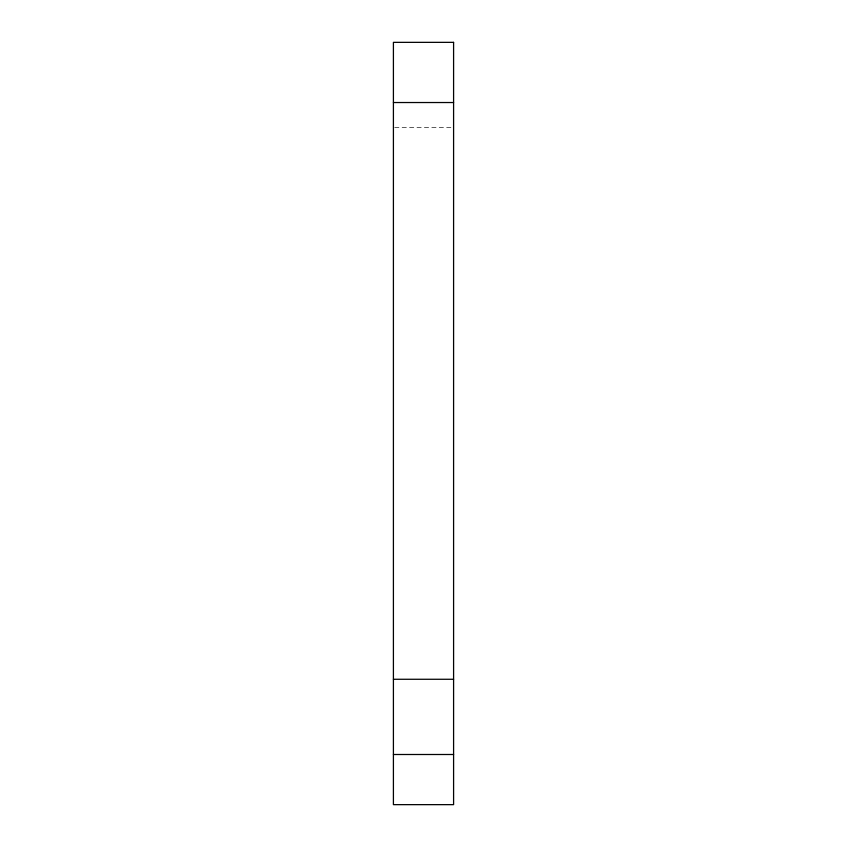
<?xml version="1.0" encoding="UTF-8"?>
<svg xmlns="http://www.w3.org/2000/svg" width="847" height="847" viewBox="0 0 847 847"><rect width="100%" height="100%" fill="white"/><g stroke="black" fill="none" stroke-linecap="round" stroke-linejoin="round"><path stroke-width="0.64" stroke-dasharray="4.24 3.18" d="M394.713 127.611L453.59 127.611"/><path stroke-width="1.27" d="M393.41 102.529L453.59 102.529M393.41 679.273L453.59 679.273M393.41 754.497L453.59 754.497M453.59 42.35L393.41 42.35L393.41 804.65L453.59 804.65L453.59 42.35"/></g></svg>
